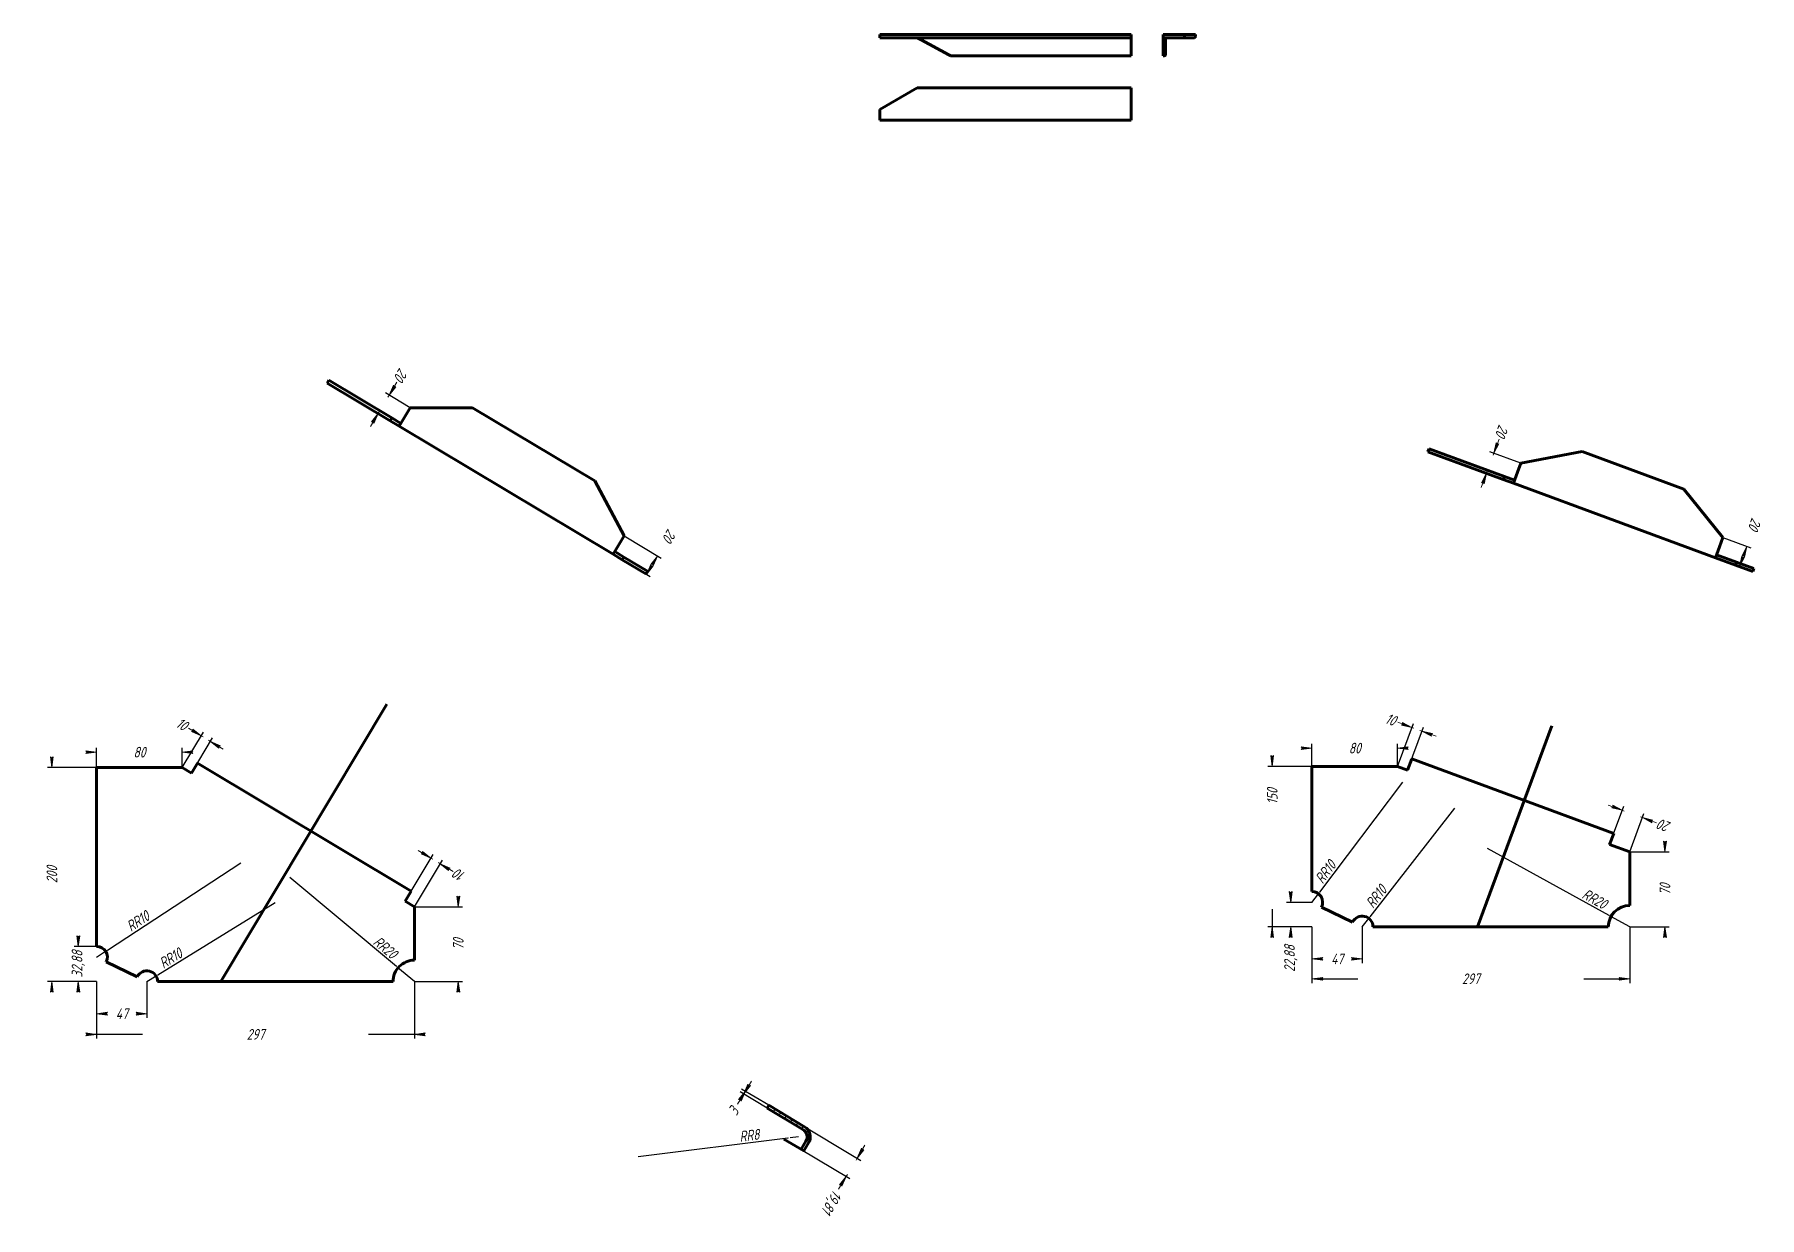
# Model space of a CAD drawing. Header units: millimetres. Extents: x -33 to 2552, y -1066 to 297.
# Drawn here: x 540 to 1346, y -984 to -431 of the extents above; entities that cross this region are included whole.
import ezdxf

# ---------------------------------------------------------------- set-up
doc = ezdxf.new("R2010")
doc.units = ezdxf.units.MM
doc.linetypes.add('K5LT_BASIC', pattern=[0])
doc.linetypes.add('K5LT_THIN', pattern=[0])
doc.layers.add('Системный слой', color=7, linetype='Continuous')
doc.layers.add('Системный слой (1)', color=7, linetype='Continuous', true_color=0x909090)
doc.styles.add('KDIMTEXTSTYLE', font='GOST_AU.SHX', dxfattribs={"width": 0.96, "oblique": 15, "height": 5})
doc.dimstyles.new('KDIMSTYLE (0.50)', dxfattribs={"dimtxt": 5, "dimasz": 1, "dimexe": 2, "dimexo": 0, "dimgap": 1, "dimtad": 1, "dimlfac": 2, "dimtxsty": 'KDIMTEXTSTYLE', "dimsah": 1, "dimcen": 0, "dimdle": 1, "dimadec": 0, "dimazin": 0, "dimtfac": 0.667, "dimtmove": 0, "dimatfit": 3, "dimfxl": 1, "dimtvp": 1, "dimtolj": 1, "dimtzin": 0, "dimarcsym": 0})

# ---------------------------------------------------------------- blocks, each defined once
blk = doc.blocks.new('KDIMARROW_01')
at = {"layer": 'Системный слой'}
blk.add_hatch(color=0, dxfattribs=at).paths.add_polyline_path([(-5, -0.6582624912261956), (0, 0), (-5, 0.658262491226197), (-4.5, 5.51091059616309e-16)])
at = {"layer": 'Системный слой', "color": 0, "linetype": 'K5LT_THIN', "lineweight": 18}
for p, q in [((-4.5, 5.51091059616309e-16), (-5, 0.658262491226197)), ((-5, 0.658262491226197), (0, 0)), ((0, 0), (-5, -0.6582624912261956)), ((-5, -0.6582624912261956), (-4.5, 5.51091059616309e-16))]:
    blk.add_line(p, q, dxfattribs=at)
at = {"layer": 'Системный слой (1)', "color": 0, "linetype": 'K5LT_THIN', "lineweight": 18}
blk.add_line((0, 0), (-1, 0), dxfattribs=at)
blk = doc.blocks.new('KDIMARROW_02')
at = {"layer": 'Системный слой'}
blk.add_hatch(color=0, dxfattribs=at).paths.add_polyline_path([(4.5, -5.51091059616309e-16), (5, 0.6582624912261956), (0, 0), (5, -0.658262491226197)])
at = {"layer": 'Системный слой', "color": 0, "linetype": 'K5LT_THIN', "lineweight": 18}
for p, q in [((5, 0.6582624912261956), (0, 0)), ((0, 0), (5, -0.658262491226197)), ((0, 0), (7, -8.572527594031472e-16)), ((4.5, -5.51091059616309e-16), (5, 0.6582624912261956)), ((5, -0.658262491226197), (4.5, -5.51091059616309e-16))]:
    blk.add_line(p, q, dxfattribs=at)
at = {"layer": 'Системный слой (1)', "color": 0, "linetype": 'K5LT_THIN', "lineweight": 18}
blk.add_line((0, 0), (-1, 0), dxfattribs=at)

msp = doc.modelspace()

# ---------------------------------------------------------------- hatches: boundary and pattern name
at = {"layer": 'Системный слой (1)'}
h = msp.add_hatch(dxfattribs=at)
h.set_pattern_fill('', angle=45, style=0, pattern_type=0)
h.set_pattern_definition([(45, (0, 0), (-2.121320343559642, 2.121320343559643), [])])
h.paths.add_polyline_path([(900.8215619101095, -948.5070548439685), (898.556743042526, -952.2875601844735), (899.8435053513948, -953.0584316137497), (902.1083242189782, -949.277926273245), (902.8218809325929, -947.315571357218), (902.7525567410016, -945.2286611635441), (901.9103434946289, -943.3179867151792), (900.4166312679934, -941.8589377838547), (900.2167243271388, -941.7332692333795), (883.4888143118437, -931.7119406527872), (882.7179428825674, -932.9987029616564), (899.4458528978627, -943.020031542248), (900.7296659189329, -944.2495941176912), (901.3539335822563, -945.9140129004885), (901.1953630243265, -947.6845651810378)])

# ---------------------------------------------------------------- linework, layer by layer
at = {"layer": 'Системный слой (1)', "color": 5, "linetype": 'K5LT_BASIC', "lineweight": 60, "true_color": 0x0000ff}
for p, q in [((935.3238927439638, -431.245261885792), (1052.823892743963, -431.245261885792)), ((935.3238927439638, -431.245261885792), (935.3238927439638, -432.2452618857922)), ((935.3238927439638, -432.7452618857921), (935.3238927439638, -432.2452618857922)), ((935.3238927439638, -432.7452618857921), (1052.823892743963, -432.7452618857921)), ((949.6456452837571, -432.745261885792), (949.6456452837571, -432.7623091822754)), ((954.6768339204347, -433.7452618857922), (952.8238927439636, -432.745261885792)), ((954.6768339204347, -433.7452618857922), (967.6474221557283, -440.7452618857921)), ((1052.823892743963, -431.245261885792), (1052.823892743963, -432.2452618857922)), ((1052.823892743963, -432.7452618857921), (1052.823892743963, -432.2452618857922)), ((1052.823892743963, -432.7452618857921), (1052.823892743963, -433.7452618857922)), ((1052.823892743963, -440.7452618857921), (1052.823892743963, -433.7452618857922)), ((1067.823892743965, -431.245261885792), (1077.823892743966, -431.245261885792)), ((1067.823892743965, -432.745261885792), (1067.823892743965, -431.245261885792)), ((1067.823892743965, -441.245261885792), (1067.823892743965, -432.745261885792)), ((1069.640034149798, -432.745261885792), (1067.823892743965, -432.745261885792)), ((1068.823892743966, -433.7452618857922), (1068.823892743966, -440.7452618857921)), ((1069.640034149798, -432.7623091822754), (1069.640034149798, -432.745261885792)), ((1077.823892743966, -432.745261885792), (1069.823892743966, -432.745261885792)), ((1082.823892743965, -431.245261885792), (1077.823892743966, -431.245261885792)), ((1077.823892743966, -431.245261885792), (1077.823892743966, -432.745261885792)), ((1077.823892743966, -432.745261885792), (1082.323892743965, -432.7452618857921)), ((1082.823892743965, -431.245261885792), (1082.823892743965, -432.2452618857922)), ((968.5738927439636, -441.245261885792), (967.6474221557283, -440.7452618857921)), ((968.5738927439636, -441.245261885792), (1052.823892743963, -441.245261885792)), ((1052.823892743963, -440.7452618857921), (1052.823892743963, -441.245261885792)), ((1068.323892743966, -441.245261885792), (1067.823892743965, -441.245261885792)), ((952.8238927439637, -456.2452618857944), (935.3238927439638, -466.2452618857947)), ((952.8238927439637, -456.2452618857944), (1052.823892743963, -456.2452618857944)), ((1052.823892743963, -471.2452618857944), (1052.823892743963, -456.2452618857944)), ((935.3238927439638, -471.2452618857944), (935.3238927439638, -466.2452618857947)), ((935.3238927439638, -471.2452618857944), (1052.823892743963, -471.2452618857944)), ((677.8360877752796, -592.8520112301678), (677.0652163460031, -594.1387735390367)), ((677.0652163460031, -594.1387735390367), (706.5009006042351, -611.773054431065)), ((677.8360877752796, -592.8520112301678), (707.2717720335115, -610.4862921221961)), ((707.2717720335115, -610.4862921221961), (706.5009006042351, -611.773054431065)), ((706.5009006042351, -611.773054431065), (710.7901083004647, -614.3426258619859)), ((707.2717720335115, -610.4862921221961), (711.5609797297409, -613.055863553117)), ((710.7901083004647, -614.3426258619859), (713.6166368744778, -609.6244973961335)), ((715.9292511623071, -605.7642104695271), (713.6166368744778, -609.6244973961335)), ((745.0840039362174, -605.7444445354429), (715.9292511623071, -605.7642104695271)), ((802.1135115814625, -639.9095873643917), (745.0840039362174, -605.7444445354429)), ((810.7116929080055, -674.2034830001439), (710.7901083004647, -614.3426258619859)), ((734.1551753815554, -628.3401314866026), (734.1713119258793, -628.3497985408058)), ((1192.047434483513, -624.861023565825), (1191.528575898768, -626.2684274769452)), ((1226.742545126086, -639.2505359478457), (1191.528575898768, -626.2684274769452)), ((1227.261403710831, -637.8431320367255), (1192.047434483513, -624.861023565825)), ((1263.538266427575, -626.1709757907383), (1234.892948728123, -631.5973718228612)), ((1311.050763612363, -643.6871037851303), (1263.538266427575, -626.1709757907383)), ((1231.433891496491, -640.9800645636632), (1233.336372973889, -635.8195835562221)), ((1234.892948728123, -631.5973718228612), (1233.336372973889, -635.8195835562221)), ((815.8508357698477, -665.625067607685), (802.1135115814625, -639.9095873643917)), ((1227.261403710831, -637.8431320367255), (1226.742545126086, -639.2505359478457)), ((1231.433891496491, -640.9800645636632), (1226.742545126086, -639.2505359478457)), ((1231.952750081236, -639.5726606525429), (1227.261403710831, -637.8431320367255)), ((1325.859852385288, -675.7914787162148), (1231.433891496491, -640.9800645636632)), ((1329.31890961692, -666.4087859754128), (1311.050763612363, -643.6871037851303)), ((815.8508357698477, -665.625067607685), (813.5382214820186, -669.4853545342914)), ((1329.31890961692, -666.4087859754128), (1327.762333862686, -670.6309977087739)), ((813.5382214820186, -669.4853545342914), (810.7116929080055, -674.2034830001439)), ((810.7116929080055, -674.2034830001439), (815.0009006042353, -676.773054431065)), ((811.4825643372817, -672.916720691275), (815.7717720335115, -675.4862921221961)), ((815.7717720335115, -675.4862921221961), (815.0009006042353, -676.773054431065)), ((815.0009006042353, -676.773054431065), (826.022326161753, -683.37575176967)), ((815.7717720335115, -675.4862921221961), (826.7931975910292, -682.0889894608011)), ((1327.762333862686, -670.6309977087739), (1325.859852385288, -675.7914787162148)), ((1335.242545126086, -679.2505359478453), (1325.859852385288, -675.7914787162148)), ((1335.761403710831, -677.843132036725), (1326.378710970033, -674.3840748050945)), ((826.7931975910292, -682.0889894608011), (826.022326161753, -683.37575176967)), ((1335.761403710831, -677.843132036725), (1335.242545126086, -679.2505359478453)), ((1343.356362920399, -682.2418051807715), (1335.242545126086, -679.2505359478453)), ((1343.875221505143, -680.8344012696514), (1335.761403710831, -677.843132036725)), ((1343.875221505143, -680.8344012696514), (1343.356362920399, -682.2418051807715)), ((627.3658482513683, -873.905319195393), (705.0329582182221, -744.2609894814902)), ((1214.734615925245, -848.298630534345), (1249.387932188273, -754.3015101708829)), ((569.3709724044086, -773.9053191953931), (609.3709724044086, -773.9053191953931)), ((569.3709724044086, -857.4672660980482), (569.3709724044086, -773.9053191953931)), ((609.3709724044086, -773.9053191953931), (613.6601801006382, -776.474890626314)), ((613.6601801006382, -776.474890626314), (616.4867086746513, -771.7567621604614)), ((616.4867086746513, -771.7567621604614), (716.4082932821921, -831.6176192986196)), ((1177.323892743965, -773.298630534345), (1137.323892743965, -773.298630534345)), ((1137.323892743965, -773.298630534345), (1137.323892743965, -831.8605774370001)), ((1182.015239114367, -775.0281591501735), (1177.323892743965, -773.298630534345)), ((1182.015239114367, -775.0281591501735), (1183.917720591764, -769.8676781427324)), ((1183.917720591764, -769.8676781427324), (1278.343681480561, -804.6790922952845)), ((1278.343681480561, -804.6790922952845), (1276.441200003163, -809.8395733027254)), ((1285.823892743965, -813.298630534345), (1276.441200003163, -809.8395733027254)), ((1285.823892743965, -838.2986305343446), (1285.823892743965, -813.298630534345)), ((716.4082932821921, -831.6176192986196), (713.581764708179, -836.3357477644721)), ((713.581764708179, -836.3357477644721), (717.8709724044086, -838.9053191953931)), ((717.8709724044086, -838.9053191953931), (717.8709724044086, -863.905319195393)), ((1141.81964510448, -839.048775488578), (1156.32814038345, -846.1104324827671)), ((1165.823892743965, -848.298630534345), (1275.823892743965, -848.298630534345)), ((588.3752200438935, -871.7171211438152), (573.8667247649232, -864.6554641496261)), ((707.8709724044081, -873.905319195393), (597.8709724044079, -873.905319195393)), ((883.4888143118437, -931.7119406527875), (882.7179428825675, -932.9987029616562)), ((899.4458528978628, -943.0200315422479), (882.7179428825675, -932.9987029616562)), ((883.4888143118437, -931.7119406527875), (900.2167243271388, -941.7332692333796)), ((890.567874443102, -947.5016020373528), (899.8435053513948, -953.0584316137497)), ((900.8215619101095, -948.5070548439685), (898.556743042526, -952.2875601844734)), ((902.1083242189783, -949.277926273245), (899.8435053513948, -953.0584316137497))]:
    msp.add_line(p, q, dxfattribs=at)
for centre, radius, start, end in [((1069.823892743966, -433.745261885792), 0.9999999999998903, 99.85466058349613, 180), ((1069.823892743966, -433.745261885792), 0.9999999999998905, 90.00000000000107, 100.5945932294501), ((1082.323892743966, -432.2452618857922), 0.4999999999999454, 269.999999999974, 0), ((1068.323892743966, -440.7452618857921), 0.4999999999999455, 270, 0), ((1137.323892743965, -836.8605774370001), 4.999999999999894, 334.046624297635, 90), ((1285.823892743966, -848.298630534345), 10.00000000000023, 90.00000000000391, 180), ((1160.823892743965, -848.298630534345), 4.999999999999895, 0, 154.046624297637), ((569.3709724044086, -862.4672660980482), 5.000000000000116, 334.0466242976352, 89.99999999999946), ((592.8709724044081, -873.9053191953931), 4.999999999999894, 0, 154.046624297636), ((717.8709724044081, -873.905319195393), 10.00000000000001, 89.9999999999974, 180), ((897.3901957531259, -946.4513976992317), 4.000000000000007, 329.0750880582488, 59.07508805825515), ((897.3901957531257, -946.4513976992321), 5.499999999999988, 329.0750880582552, 59.07508805825515)]:
    msp.add_arc(centre, radius, start, end, dxfattribs=at)
msp.add_ellipse((949.3238927439638, -433.745261885792), major_axis=(1.749999999999802, 0), ratio=0.5714285714285734, start_param=1.385885792031593, end_param=1.570796326795092, dxfattribs=at)

# ---------------------------------------------------------------- dimensions: what is measured, and where the dimension line sits
at = {"layer": 'Системный слой (1)', "color": 7}
for base, p1, p2, angle, location, override in [((700.8721792829599, -608.4010093998853), (715.9292511623071, -605.7642104695271), (710.7901083004647, -614.3426258619859), 239.0750880582513, (711.7080617817055, -590.3134209212128), {"dimexo": 0, "dimpost": '\\H5.0;\\W0.965;\\Q15;<>', "dimblk1": 'KDIMARROW_02', "dimblk2": 'KDIMARROW_02', "dimse1": 0, "dimse2": 0, "dimclrt": 7, "dimtolj": 1}), ((1218.873703641427, -636.3495805617971), (1234.892948728123, -631.5973718228612), (1231.433891496491, -640.9800645636632), 249.76290572393773, (1226.167125662575, -616.5661733294256), {"dimexo": 0, "dimpost": '\\H5.0;\\W0.965;\\Q15;<>', "dimblk1": 'KDIMARROW_02', "dimblk2": 'KDIMARROW_02', "dimse1": 0, "dimse2": 0, "dimclrt": 7, "dimtolj": 1}), ((826.3448922360656, -683.5689941183373), (815.8508357698477, -665.625067607685), (810.7116929080055, -674.2034830001439), 239.07508805825307, (837.1807747348107, -665.4814056396641), {"dimexo": 0, "dimpost": '\\H5.0;\\W0.965;\\Q15;<>', "dimblk1": 'KDIMARROW_01', "dimblk2": 'KDIMARROW_01', "dimse1": 0, "dimse2": 0, "dimclrt": 7, "dimtolj": 1}), ((1337.072007777532, -679.924992224876), (1329.31890961692, -666.4087859754128), (1325.859852385288, -675.7914787162148), 249.7629057239365, (1344.365429798682, -660.1415849925046), {"dimexo": 0, "dimpost": '\\H5.0;\\W0.965;\\Q15;<>', "dimblk1": 'KDIMARROW_01', "dimblk2": 'KDIMARROW_01', "dimse1": 0, "dimse2": 0, "dimclrt": 7, "dimtolj": 1}), ((622.548552397182, -761.6381461005449), (609.3709724044086, -773.9053191953931), (613.6601801006382, -776.474890626314), 329.0750880582549, (609.2041127898588, -753.6437813588304), {"dimexo": 0, "dimpost": '\\H5.0;\\W0.965;\\Q15;<>', "dimblk1": 'KDIMARROW_02', "dimblk2": 'KDIMARROW_02', "dimse1": 0, "dimse2": 0, "dimclrt": 7, "dimtolj": 1}), ((1188.728326538247, -756.818909513029), (1177.323892743965, -773.298630534345), (1182.015239114367, -775.0281591501735), 339.7629057238073, (1174.132766530308, -751.4380578971604), {"dimexo": 0, "dimpost": '\\H5.0;\\W0.965;\\Q15;<>', "dimblk1": 'KDIMARROW_02', "dimblk2": 'KDIMARROW_02', "dimse1": 0, "dimse2": 0, "dimclrt": 7, "dimtolj": 1}), ((548.4544965936611, -873.9053191953931), (569.3709724044086, -773.9053191953931), (569.3709724044086, -873.9053191953931), 90, (548.4544965936611, -823.9053191953931), {"dimexo": 0, "dimpost": '\\H5.0;\\W0.965;\\Q15;<>', "dimblk1": 'KDIMARROW_01', "dimblk2": 'KDIMARROW_01', "dimse1": 0, "dimse2": 0, "dimclrt": 7, "dimtolj": 1}), ((1118.752768871179, -848.298630534345), (1137.323892743965, -773.298630534345), (1137.323892743965, -848.298630534345), 90, (1118.752768871179, -787.298630534345), {"dimexo": 0, "dimpost": '\\H5.0;\\W0.965;\\Q15;<>', "dimblk1": 'KDIMARROW_01', "dimblk2": 'KDIMARROW_01', "dimse1": 0, "dimse2": 0, "dimclrt": 7, "dimtolj": 1}), ((1282.344352586088, -793.8272719214837), (1285.823892743965, -813.298630534345), (1276.441200003163, -809.8395733027254), 159.76290572400436, (1302.127759818462, -801.1206939426088), {"dimexo": 0, "dimpost": '\\H5.0;\\W0.965;\\Q15;<>', "dimblk1": 'KDIMARROW_02', "dimblk2": 'KDIMARROW_02', "dimse1": 0, "dimse2": 0, "dimclrt": 7, "dimtolj": 1}), ((725.6161117677282, -816.2476453650709), (717.8709724044086, -838.9053191953931), (713.581764708179, -836.3357477644721), 149.0750880582549, (738.9605513750505, -824.2420101067848), {"dimexo": 0, "dimpost": '\\H5.0;\\W0.965;\\Q15;<>', "dimblk1": 'KDIMARROW_02', "dimblk2": 'KDIMARROW_02', "dimse1": 0, "dimse2": 0, "dimclrt": 7, "dimtolj": 1}), ((1302.297088049025, -848.298630534345), (1285.823892743965, -813.298630534345), (1285.823892743966, -848.298630534345), 90, (1302.297088049025, -830.798630534345), {"dimexo": 0, "dimpost": '\\H5.0;\\W0.965;\\Q15;<>', "dimblk1": 'KDIMARROW_01', "dimblk2": 'KDIMARROW_01', "dimse1": 0, "dimse2": 0, "dimclrt": 7, "dimtolj": 1}), ((1127.399008329384, -848.298630534345), (1137.323892743965, -836.8605774370001), (1137.323892743965, -848.298630534345), 90, (1127.399008329384, -863.1205393940029), {"dimexo": 0, "dimpost": '\\H5.0;\\W0.965;\\Q15;<>', "dimblk1": 'KDIMARROW_01', "dimblk2": 'KDIMARROW_01', "dimse1": 0, "dimse2": 0, "dimclrt": 7, "dimtolj": 1}), ((738.3725331021692, -873.9053191953932), (717.8709724044086, -838.9053191953931), (717.8709724044081, -873.905319195393), 90, (738.3725331021694, -856.4053191953933), {"dimexo": 0, "dimpost": '\\H5.0;\\W0.965;\\Q15;\\Q15;\\H5.0;\\W0.965;\\Q15;<>\\H5.0;\\W0.965;\\Q15;\\Q15;', "dimblk1": 'KDIMARROW_01', "dimblk2": 'KDIMARROW_01', "dimse1": 0, "dimse2": 0, "dimclrt": 7, "dimtolj": 1}), ((560.7864963227257, -873.9053191953931), (569.3709724044086, -857.4672660980482), (569.3709724044086, -873.9053191953931), 90, (560.7864963227257, -865.6862926467206), {"dimexo": 0, "dimpost": '\\H5.0;\\W0.965;\\Q15;<>', "dimblk1": 'KDIMARROW_01', "dimblk2": 'KDIMARROW_01', "dimse1": 0, "dimse2": 0, "dimclrt": 7, "dimtolj": 1}), ((872.5163461602949, -925.1385726357308), (882.7179428825675, -932.9987029616562), (883.4888143118437, -931.7119406527875), 59.07508805825571, (866.9691233630081, -934.3981676127406), {"dimexo": 0, "dimpost": '\\H5.0;\\W0.965;\\Q15;\\Q15;\\H5.0;\\W0.965;\\Q15;<>\\H5.0;\\W0.965;\\Q15;\\Q15;', "dimblk1": 'KDIMARROW_02', "dimblk2": 'KDIMARROW_02', "dimse1": 0, "dimse2": 0, "dimclrt": 7, "dimtolj": 1}), ((919.6735388266634, -964.9381751703613), (895.6592218846982, -939.0029682309957), (890.567874443102, -947.5016020373528), 239.07508805825583, (912.6409652693369, -976.6771633391296), {"dimexo": 0, "dimpost": '\\H5.0;\\W0.965;\\Q15;\\Q15;\\H5.0;\\W0.965;\\Q15;<>\\H5.0;\\W0.965;\\Q15;\\Q15;', "dimblk1": 'KDIMARROW_02', "dimblk2": 'KDIMARROW_02', "dimse1": 0, "dimse2": 0, "dimclrt": 7, "dimtolj": 1})]:
    msp.add_linear_dim(base=base, p1=p1, p2=p2, angle=angle, location=location, dimstyle='KDIMSTYLE (0.50)', override=override, dxfattribs=at).render()
for base, p1, p2, location in [((1137.323892743965, -764.798511244005), (1177.323892743965, -773.298630534345), (1137.323892743965, -773.298630534345), (1157.323892743965, -764.798511244005)), ((569.3709724044086, -766.687595261734), (609.3709724044086, -773.9053191953931), (569.3709724044086, -773.9053191953931), (589.3709724044086, -766.687595261734)), ((1160.823892743965, -863.298630534345), (1137.323892743965, -848.298630534345), (1160.823892743965, -848.298630534345), (1149.073892743965, -863.298630534345)), ((1285.823892743966, -872.589283124717), (1137.323892743965, -848.298630534345), (1285.823892743966, -848.298630534345), (1211.573892743966, -872.589283124717)), ((592.8709724044081, -888.9053191953933), (569.3709724044086, -873.9053191953931), (592.8709724044081, -873.9053191953931), (581.1209724044083, -888.9053191953933)), ((569.3709724044086, -898.5700164841043), (717.8709724044081, -873.905319195393), (569.3709724044086, -873.9053191953931), (643.6209724044083, -898.5700164841043))]:
    msp.add_linear_dim(base=base, p1=p1, p2=p2, location=location, dimstyle='KDIMSTYLE (0.50)', override={"dimexo": 0, "dimpost": '\\H5.0;\\W0.965;\\Q15;<>', "dimblk1": 'KDIMARROW_01', "dimblk2": 'KDIMARROW_01', "dimse1": 0, "dimse2": 0, "dimclrt": 7, "dimtolj": 1}, dxfattribs=at).render()
for center, radius, location, override in [((1137.323892743965, -836.8605774370001), 5.000000000000081, (1146.451595833645, -824.7773016001918), {"dimpost": '\\H5.0;\\W0.965;\\Q15;R<>', "dimblk2": 'KDIMARROW_02', "dimclrt": 7, "dimtolj": 1}), ((1160.823892743965, -848.298630534345), 4.999999999999861, (1170.126764190436, -836.3496932806736), {"dimpost": '\\H5.0;\\W0.965;\\Q15;R<>', "dimblk2": 'KDIMARROW_02', "dimclrt": 7, "dimtolj": 1}), ((1285.823892743966, -848.298630534345), 9.999999999999961, (1267.712832256178, -838.3315983751213), {"dimpost": '\\H5.0;\\W0.965;\\Q15;R<>', "dimblk2": 'KDIMARROW_01', "dimclrt": 7, "dimtolj": 1}), ((569.3709724044086, -862.4672660980482), 5.000000000000111, (590.5611549240036, -848.5870676330449), {"dimpost": '\\H5.0;\\W0.965;\\Q15;R<>', "dimblk2": 'KDIMARROW_01', "dimclrt": 7, "dimtolj": 1}), ((717.8709724044081, -873.905319195393), 10.00000000000003, (701.9998667516495, -860.6591783455342), {"dimpost": '\\H5.0;\\W0.965;\\Q15;R<>', "dimblk2": 'KDIMARROW_01', "dimclrt": 7, "dimtolj": 1}), ((592.8709724044081, -873.9053191953931), 4.999999999999858, (605.7648676100914, -865.9637837603149), {"dimpost": '\\H5.0;\\W0.965;\\Q15;R<>', "dimblk2": 'KDIMARROW_02', "dimclrt": 7, "dimtolj": 1}), ((897.3901957531259, -946.4513976992317), 4.000000000000012, (874.8089476180639, -949.277926273245), {"dimpost": '\\H5.0;\\W0.965;\\Q15;R<>', "dimblk2": 'KDIMARROW_02', "dimclrt": 7, "dimtolj": 1})]:
    msp.add_radius_dim(center=center, radius=radius, location=location, dimstyle='KDIMSTYLE (0.50)', override=override, dxfattribs=at).render()

doc.saveas('drawing.dxf')
